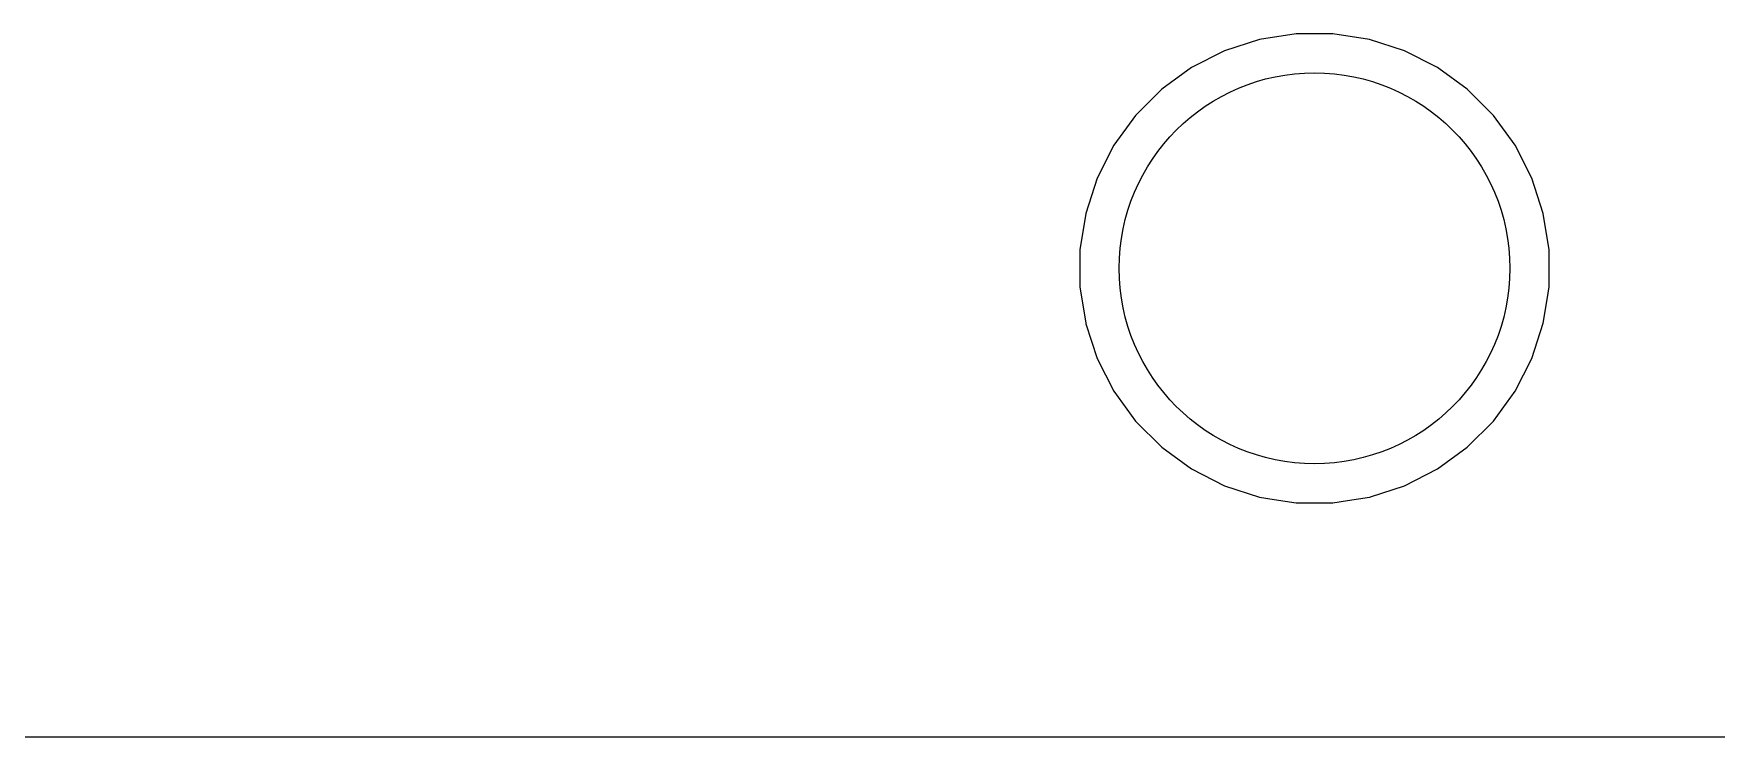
# Model space of a CAD drawing. Header units: inches. Extents: x 0.79 to 7.64, y -5.35 to -0.98.
# Drawn here: x 6.3703 to 6.7941, y -5.3543 to -5.1771 of the extents above; entities that cross this region are included whole.
import ezdxf

# ---------------------------------------------------------------- set-up
doc = ezdxf.new("R2010")
doc.units = ezdxf.units.IN
doc.header["$MEASUREMENT"] = 0
doc.layers.add('BLACK', color=250, linetype='CONTINUOUS')

msp = doc.modelspace()

# ---------------------------------------------------------------- linework, layer by layer
at = {"layer": 'BLACK', "linetype": 'CONTINUOUS'}
for p, q in [((6.67908, -5.1786), (6.67024, -5.18147)), ((6.68826, -5.17715), (6.67908, -5.1786)), ((6.69756, -5.17715), (6.68826, -5.17715)), ((6.68826, -5.17715), (6.68826, -5.17715)), ((6.68826, -5.17715), (6.68826, -5.17715)), ((6.70675, -5.1786), (6.69756, -5.17715)), ((6.69756, -5.17715), (6.69756, -5.17715)), ((6.69756, -5.17715), (6.69756, -5.17715)), ((6.71559, -5.18147), (6.70675, -5.1786)), ((6.67024, -5.18147), (6.66195, -5.1857)), ((6.72369, -5.1856), (6.71559, -5.18147)), ((6.66195, -5.1857), (6.65443, -5.19116)), ((6.72388, -5.1857), (6.72369, -5.1856)), ((6.72369, -5.1856), (6.72369, -5.1856)), ((6.72421, -5.18594), (6.72388, -5.1857)), ((6.72388, -5.1857), (6.72388, -5.1857)), ((6.72388, -5.1857), (6.72388, -5.1857)), ((6.7314, -5.19116), (6.72421, -5.18594)), ((6.72421, -5.18594), (6.72421, -5.18594)), ((6.65443, -5.19116), (6.64785, -5.19774)), ((6.73797, -5.19774), (6.7314, -5.19116)), ((6.7314, -5.19116), (6.7314, -5.19116)), ((6.7314, -5.19116), (6.7314, -5.19116)), ((6.64785, -5.19774), (6.64239, -5.20526)), ((6.74344, -5.20526), (6.73797, -5.19774)), ((6.64239, -5.20526), (6.63817, -5.21354)), ((6.74766, -5.21354), (6.74344, -5.20526)), ((6.63817, -5.21354), (6.63529, -5.22239)), ((6.75053, -5.22239), (6.74766, -5.21354)), ((6.63529, -5.22239), (6.63384, -5.23157)), ((6.75199, -5.23157), (6.75053, -5.22239)), ((6.75053, -5.22239), (6.75053, -5.22239)), ((6.75053, -5.22239), (6.75053, -5.22239)), ((6.63384, -5.23157), (6.63384, -5.24087)), ((6.75199, -5.24087), (6.75199, -5.23157)), ((6.63384, -5.24087), (6.63529, -5.25005)), ((6.75147, -5.24411), (6.75199, -5.24087)), ((6.75053, -5.25005), (6.75147, -5.24411)), ((6.63529, -5.25005), (6.63531, -5.25011)), ((6.63531, -5.25011), (6.63533, -5.25018)), ((6.63533, -5.25018), (6.63817, -5.2589)), ((6.74766, -5.2589), (6.75053, -5.25005)), ((6.63817, -5.2589), (6.63817, -5.2589)), ((6.63817, -5.2589), (6.63817, -5.2589)), ((6.63817, -5.2589), (6.63817, -5.2589)), ((6.63817, -5.2589), (6.64239, -5.26718)), ((6.74344, -5.26718), (6.74766, -5.2589)), ((6.64239, -5.26718), (6.64785, -5.27471)), ((6.73797, -5.27471), (6.74344, -5.26718)), ((6.64785, -5.27471), (6.65443, -5.28128)), ((6.7314, -5.28128), (6.73797, -5.27471)), ((6.65443, -5.28128), (6.66195, -5.28675)), ((6.72388, -5.28675), (6.7314, -5.28128)), ((6.66195, -5.28675), (6.67024, -5.29097)), ((6.71559, -5.29097), (6.72388, -5.28675)), ((6.67024, -5.29097), (6.67908, -5.29384)), ((6.70704, -5.29375), (6.71559, -5.29097)), ((6.67908, -5.29384), (6.67908, -5.29384)), ((6.67908, -5.29384), (6.67908, -5.29384)), ((6.67908, -5.29384), (6.68275, -5.29442)), ((6.68275, -5.29442), (6.68826, -5.2953)), ((6.68826, -5.2953), (6.69756, -5.2953)), ((6.69756, -5.2953), (6.70121, -5.29472)), ((6.69756, -5.2953), (6.69756, -5.2953)), ((6.70121, -5.29472), (6.70675, -5.29384)), ((6.70675, -5.29384), (6.70685, -5.29382)), ((6.70675, -5.29384), (6.70675, -5.29384)), ((6.70675, -5.29384), (6.70675, -5.29384)), ((6.70675, -5.29384), (6.70675, -5.29384)), ((6.70675, -5.29384), (6.70675, -5.29384)), ((6.70685, -5.29382), (6.70704, -5.29375)), ((7.44069, -5.35431), (0.98451, -5.35431))]:
    msp.add_line(p, q, dxfattribs=at)
at = {"layer": 'BLACK'}
msp.add_circle((6.69291, -5.23622), 0.04921, dxfattribs=at)
msp.add_circle((6.69291, -5.23622), 0.04921, dxfattribs=at)

doc.saveas('drawing.dxf')
